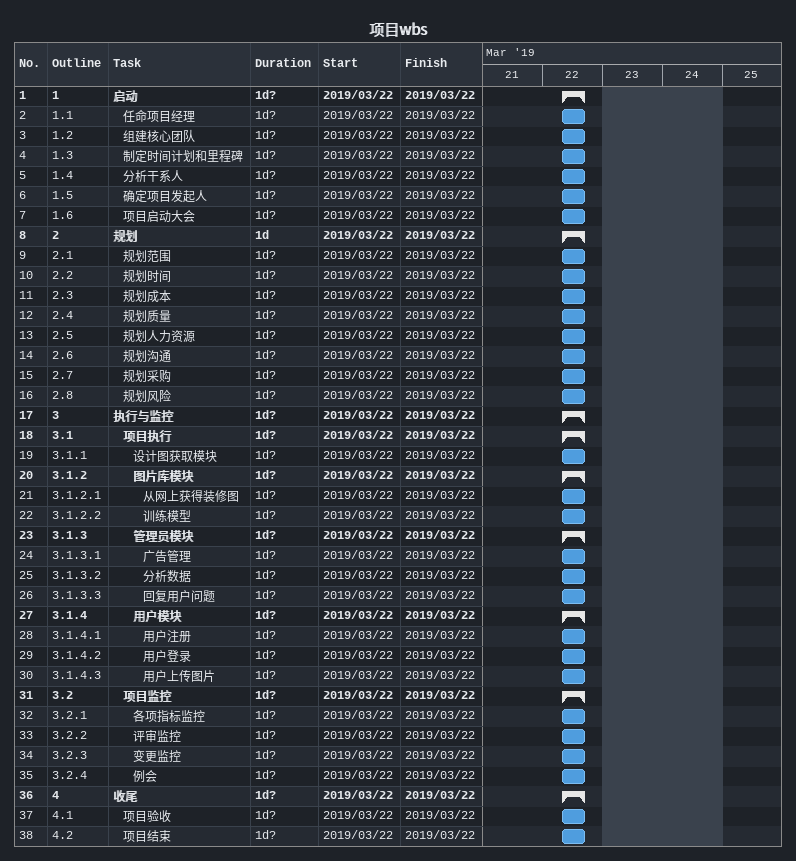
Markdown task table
项目wbs

| ID | WBS | Task | Duration | Start | Finish |
|---|---|---|---|---|---|
| 1 | 1 | **启动** | 1d? | 2019-03-22 | 2019-03-22 |
| 2 | 1.1 | 任命项目经理 | 1d? | 2019-03-22 | 2019-03-22 |
| 3 | 1.2 | 组建核心团队 | 1d? | 2019-03-22 | 2019-03-22 |
| 4 | 1.3 | 制定时间计划和里程碑 | 1d? | 2019-03-22 | 2019-03-22 |
| 5 | 1.4 | 分析干系人 | 1d? | 2019-03-22 | 2019-03-22 |
| 6 | 1.5 | 确定项目发起人 | 1d? | 2019-03-22 | 2019-03-22 |
| 7 | 1.6 | 项目启动大会 | 1d? | 2019-03-22 | 2019-03-22 |
| 8 | 2 | **规划** | 1d | 2019-03-22 | 2019-03-22 |
| 9 | 2.1 | 规划范围 | 1d? | 2019-03-22 | 2019-03-22 |
| 10 | 2.2 | 规划时间 | 1d? | 2019-03-22 | 2019-03-22 |
| 11 | 2.3 | 规划成本 | 1d? | 2019-03-22 | 2019-03-22 |
| 12 | 2.4 | 规划质量 | 1d? | 2019-03-22 | 2019-03-22 |
| 13 | 2.5 | 规划人力资源 | 1d? | 2019-03-22 | 2019-03-22 |
| 14 | 2.6 | 规划沟通 | 1d? | 2019-03-22 | 2019-03-22 |
| 15 | 2.7 | 规划采购 | 1d? | 2019-03-22 | 2019-03-22 |
| 16 | 2.8 | 规划风险 | 1d? | 2019-03-22 | 2019-03-22 |
| 17 | 3 | **执行与监控** | 1d? | 2019-03-22 | 2019-03-22 |
| 18 | 3.1 | **项目执行** | 1d? | 2019-03-22 | 2019-03-22 |
| 19 | 3.1.1 | 设计图获取模块 | 1d? | 2019-03-22 | 2019-03-22 |
| 20 | 3.1.2 | **图片库模块** | 1d? | 2019-03-22 | 2019-03-22 |
| 21 | 3.1.2.1 | 从网上获得装修图 | 1d? | 2019-03-22 | 2019-03-22 |
| 22 | 3.1.2.2 | 训练模型 | 1d? | 2019-03-22 | 2019-03-22 |
| 23 | 3.1.3 | **管理员模块** | 1d? | 2019-03-22 | 2019-03-22 |
| 24 | 3.1.3.1 | 广告管理 | 1d? | 2019-03-22 | 2019-03-22 |
| 25 | 3.1.3.2 | 分析数据 | 1d? | 2019-03-22 | 2019-03-22 |
| 26 | 3.1.3.3 | 回复用户问题 | 1d? | 2019-03-22 | 2019-03-22 |
| 27 | 3.1.4 | **用户模块** | 1d? | 2019-03-22 | 2019-03-22 |
| 28 | 3.1.4.1 | 用户注册 | 1d? | 2019-03-22 | 2019-03-22 |
| 29 | 3.1.4.2 | 用户登录 | 1d? | 2019-03-22 | 2019-03-22 |
| 30 | 3.1.4.3 | 用户上传图片 | 1d? | 2019-03-22 | 2019-03-22 |
| 31 | 3.2 | **项目监控** | 1d? | 2019-03-22 | 2019-03-22 |
| 32 | 3.2.1 | 各项指标监控 | 1d? | 2019-03-22 | 2019-03-22 |
| 33 | 3.2.2 | 评审监控 | 1d? | 2019-03-22 | 2019-03-22 |
| 34 | 3.2.3 | 变更监控 | 1d? | 2019-03-22 | 2019-03-22 |
| 35 | 3.2.4 | 例会 | 1d? | 2019-03-22 | 2019-03-22 |
| 36 | 4 | **收尾** | 1d? | 2019-03-22 | 2019-03-22 |
| 37 | 4.1 | 项目验收 | 1d? | 2019-03-22 | 2019-03-22 |
| 38 | 4.2 | 项目结束 | 1d? | 2019-03-22 | 2019-03-22 |
